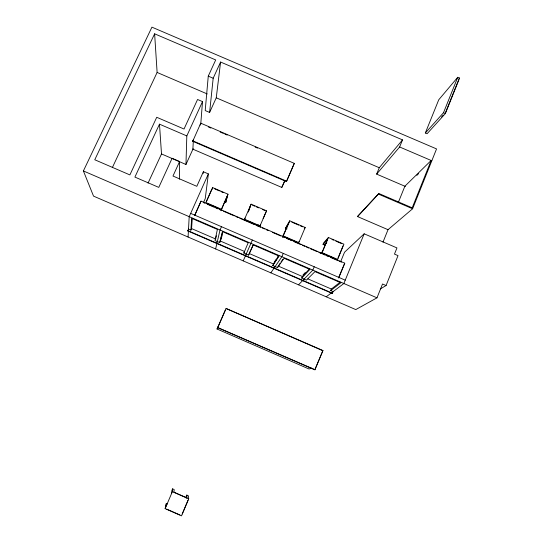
<?xml version="1.0" encoding="UTF-8"?>
<svg xmlns="http://www.w3.org/2000/svg" width="543" height="543" viewBox="0 0 543 543"><rect width="100%" height="100%" fill="white"/><g stroke="black" fill="none" stroke-linecap="round" stroke-linejoin="round"><path stroke-width="0.81" d="M179.543 179.129L179.604 161.515L172.104 158.284L158.773 187.389L134.908 177.086L159.486 124.164L186.819 135.92L185.964 164.481L161.502 153.94L159.486 124.164M340.251 282.109L331.359 289.032L330.714 290.6L333.097 291.625L332.167 293.41L187.81 230.972L188.516 229.098L190.878 230.117L191.564 228.576L192.303 218.272M192.724 141.289L200.767 123.18L294.299 163.368L286.433 181.606L192.724 141.289L193.389 139.816L192.88 149.169L281.803 187.437L284.858 180.907M188.082 237.033L189.195 216.671L208.369 173.909L203.367 171.751L196.817 186.317L172.979 176.034L179.604 161.515M190.878 230.117L191.679 218.327L217.39 229.438L214.98 240.542L219.711 242.592L222.759 231.549M165.126 508.642L172.362 491.653L172.579 488.843L174.16 489.535L174.004 492.209L187.057 497.938L186.792 495.087L188.373 495.779L188.706 498.834L181.518 515.85L165.126 508.642L166.28 503.599L167.339 504.067M200.74 124.299L202.505 101.602L197.571 99.484L184.029 129.017L156.73 117.281L129.886 174.914L94.767 159.757L154.626 33.809L215.693 59.94L208.268 76.135L205.206 110.568L209.605 112.455L216.257 97.815L220.587 62.038L402.526 139.89L399.628 146.977L376.645 174.113L405.458 186.48M171.656 493.18L171.88 490.478L172.579 488.843M203.191 173.414L203.367 171.751M209.605 112.455L213.182 78.24L220.587 62.038M338.784 277.744L344.757 263.179L201.025 201.134L194.937 215.035M208.369 173.909L205.24 198.616L203.516 202.478M165.873 506.741L166.28 503.599M212.333 189.1L212.571 187.552L227.979 194.197L225.779 202.41L224.286 201.765M221.001 210.786L227.979 194.197M221.442 210.311L221.931 208.064L227.232 196.077L225.779 202.41M216.365 235.798L215.659 239.001L191.564 228.576M216.596 243.42L217.349 241.567M215.632 248.952L216.908 243.447M217.275 241.873L220.03 229.994L221.483 226.696M219.711 242.592L222.433 231.617L248.178 242.741M221.069 239.497L222.277 234.712M244.336 220.193L245.083 218.055M248.185 212.075L250.323 206.035M248.816 210.623L251.11 204.168L266.545 210.827L260.029 225.902L244.547 219.223L251.11 204.168M380.371 288.896L386.08 285.53L398.019 255.624L394.476 254.104L396.953 247.92L364.17 233.802L344.54 252.224L340.739 261.468M382.978 242.198L388.021 229.689L412.612 208.763L436.552 148.911L151.925 27.15L83.398 170.943L93.525 196.118L355.78 309.591L376.991 297.829L382.523 283.996L386.08 285.53M425.332 132.981L443.495 112.74L457.735 77.289L459.602 78.083L445.382 113.541L427.09 133.727L425.332 132.981L438.737 99.79L457.735 77.289M445.484 112.598L458.197 80.921M398.297 202.498L404.868 186.229L431.149 160.47L412.205 207.833L378.865 193.512L357.844 216.019L357.606 216.603L388.021 229.689M357.606 216.603L378.865 193.512M364.17 233.802L343.868 283.514L332.757 291.883M315.171 369.064L322.936 350.534L314.859 369.831L217.777 327.633L226.051 308.478L322.936 350.534M332.167 293.41L332.805 291.842M338.499 277.962L344.757 263.179M337.977 258.149L342.979 245.993M376.645 174.113L379.272 167.726L402.526 139.89M326.805 242.504L324.544 245.022L323.044 244.37L323.655 242.904L328.413 237.495L343.909 244.18L337.637 259.405L322.094 252.692L328.413 237.495M314.227 266.769L312.836 270.102L303.863 279.326M324.544 245.022L325.155 243.549M330.714 290.6L340.841 282.788L314.974 271.609L306.469 280.113L301.718 278.057L302.37 276.496L309.503 268.921M304.094 279.082L303.211 280.887M301.718 278.057L309.904 269.416L284.077 258.258L277.507 267.584L272.762 265.534L279.021 256.072L253.235 244.927L248.585 255.081L243.855 253.031L248.266 242.578M182.231 513.936L187.973 500.347M287.077 228.854L285.577 228.209L289.724 220.818L305.186 227.483L298.799 242.64L283.283 235.94L282.448 237.305M283.263 253.391L281.858 256.717L274.955 266.823M277.507 267.584L280.059 263.335M186.792 495.087L186.1 496.723L186.222 498.175M283.283 235.94L289.724 220.818M272.762 265.534L278.824 255.78M275.138 266.559L274.296 268.378M252.352 240.033L246.094 254.341M248.585 255.081L253.276 244.737M311.825 368.154L309.028 368.989L217.03 328.997L225.284 310.243M281.803 187.437L284.722 180.649M286.433 181.606L294.299 163.368M243.855 253.031L244.52 251.477L220.39 241.044M246.217 254.056L243.223 260.891M258.088 226.126L258.692 224.748M212.571 187.552L205.885 202.532L221.34 209.204M206.51 201.405L211.845 189.439M263.131 218.524L266.545 210.827M194.618 215.449L201.025 201.134M187.81 230.972L188.496 229.431M259.921 226.098L260.538 224.727M200.068 125.155L200.734 123.695M185.964 164.481L193.165 148.633M186.819 135.92L202.505 101.602M148.049 183.127L161.502 153.94M112.333 167.624L157.117 72.45L154.626 33.809M226.051 308.478L322.671 350.642M217.03 328.997L218.462 326.044M217.777 327.633L315.116 369.756M285.577 228.209L288.883 222.664L282.55 236.687M274.086 262.425L276.353 258.97M277.256 257.592L278.613 255.522M270.848 272.844L274.045 268.161M281.002 261.991L282.889 259.296M304.297 228.759L305.186 227.483M298.311 242.673L299.22 241.418M458.509 79.366L459.602 78.083M323.044 244.37L327.51 239.32L322.461 251.457L320.845 253.214M441.554 116.949L443.237 115.082M303.021 274.934L305.227 272.579M298.514 284.817L302.79 280.419M416.841 175.369L418.639 173.617M430.613 161.923L431.814 160.755L399.628 146.977M326.221 296.804L331.488 292.833M443.495 112.74L445.382 113.541M208.268 76.135L213.182 78.24M157.117 72.45L207.243 93.953M216.257 97.815L379.272 167.726M378.6 194.156L412.612 208.763M208.512 127.035L210.847 128.039M220.18 132.051L223.295 133.388M224.85 134.06L227.184 135.058M255.19 147.099L257.525 148.096M192.745 140.8L286.629 181.192M214.818 188.944L219.433 190.932M220.967 191.598L223.275 192.595M252.522 205.2L254.83 206.197M256.371 206.863L258.685 207.86M262.534 209.517L264.848 210.514M291.835 222.155L298.786 225.148M300.327 225.813L302.641 226.811M332.004 239.477L333.551 240.142M335.873 241.14L341.282 243.474M207.378 203.571L219.725 208.899M245.972 220.234L258.339 225.569M284.641 236.924L297.028 242.266M323.384 253.642L335.791 259.004M203.313 202.519L204.86 203.191M207.188 204.195L214.166 207.209M215.72 207.874L218.042 208.879M219.596 209.55L221.924 210.555M223.472 211.22L234.332 215.91M235.879 216.582L238.207 217.587M239.762 218.252L254.491 224.612M256.045 225.284L260.694 227.293M262.249 227.958L264.577 228.963M266.124 229.635L268.452 230.639M272.328 232.316L280.86 235.995M282.408 236.667L284.736 237.671M286.29 238.336L288.618 239.341M290.166 240.013L291.72 240.685M294.041 241.683L301.026 244.696M302.573 245.368L304.901 246.373M306.449 247.045L308.777 248.049M310.331 248.714L317.309 251.728M318.856 252.4L321.184 253.405M322.739 254.07L325.06 255.074M326.614 255.746L328.162 256.418M330.49 257.416L337.468 260.43M339.022 261.102L341.35 262.106M190.668 213.385L345.239 280.168M83.398 170.943L376.991 297.829M249.257 253.527L273.428 263.979M278.165 266.029L302.37 276.496M307.874 278.878L331.359 289.032M187.824 230.639L332.452 293.193M172.362 491.653L188.706 498.834M166.782 509.164L179.876 514.92"/></g></svg>
